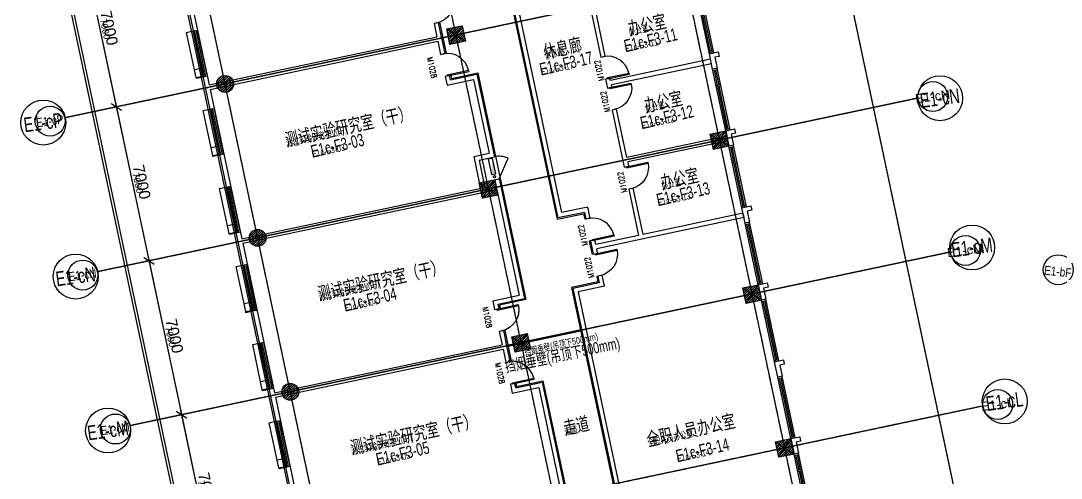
# Model space of a CAD drawing. Header units: millimetres. Extents: x -174040 to 151923, y -227569 to 142020.
# Drawn here: x -165296 to -119024, y 51767 to 72116 of the extents above; entities that cross this region are included whole.
import ezdxf
from ezdxf.enums import TextEntityAlignment as Align

# ---------------------------------------------------------------- set-up
doc = ezdxf.new("R2010")
doc.units = ezdxf.units.MM
doc.header["$LTSCALE"] = 5
for name, pattern in [('E-RG-1F$0$$0$DOTE', [2.42, 2, -0.2, 0.02, -0.2]), ('E-RG-2F$0$$2$CENTER', [2, 1.25, -0.25, 0.25, -0.25]), ('XRE2$0$HIDDEN', [0.375, 0.25, -0.125])]:
    doc.linetypes.add(name, pattern=pattern)
for name, color, linetype in [('00外装饰面', 21, 'Continuous'), ('A—墙体', 7, 'Continuous'), ('A—文字索引', 40, 'Continuous'), ('A—轴线、尺寸', 1, 'Continuous'), ('A—门窗', 135, 'Continuous'), ('E-COLS-F3$0$0S-COLS-HATCH', 8, 'Continuous'), ('E-COLS-F3$0$0S-COLS-HATCH-I', 8, 'Continuous'), ('E-COLS-F3$0$0S-COLS-LINE', 4, 'Continuous'), ('E-RG-2F$0$$0$0S-AXIS', 1, 'E-RG-2F$0$$2$CENTER'), ('E-RG-2F-300xp$0$E-RG-1F$0$A-DIMS-100', 1, 'Continuous'), ('E1-RI-3F$0$A-SYMB-DOOR', 4, 'Continuous'), ('I—平面—文字', 40, 'Continuous'), ('I—平面—文字（放大1：100）', 40, 'XRE2$0$HIDDEN'), ('I—平面—消防设施', 10, 'Continuous'), ('I—平面—装饰面层线', 192, 'Continuous'), ('I—平面—门', 22, 'Continuous'), ('I—平面—门编号', 22, 'Continuous'), ('轴线100', 1, 'Continuous')]:
    doc.layers.add(name, color=color, linetype=linetype)
doc.layers.add('E1-RI-3F$0$A-WALL', color=7, linetype='Continuous', lineweight=5)
doc.styles.add('ARIAL', font='arial.ttf')
doc.styles.add('E1-RI-3F$0$ECADI-TXT', font='simplex.shx', dxfattribs={"bigfont": 'hztxt.shx'})
doc.styles.add('XD2008', font='SIMYOU.TTF', dxfattribs={"width": 0.7})
doc.dimstyles.new('200', dxfattribs={"dimscale": 200, "dimtxt": 2.5, "dimasz": 2, "dimexe": 1, "dimexo": 1, "dimgap": 0.8, "dimtad": 1, "dimdec": 0, "dimdsep": 46, "dimtxsty": 'ARIAL', "dimblk1": 'ARCHTICK', "dimblk2": 'ARCHTICK', "dimsah": 1, "dimcen": -0.9, "dimdle": 1, "dimclrd": 256, "dimclre": 256, "dimclrt": 40, "dimaunit": 1, "dimadec": 0, "dimazin": 0, "dimtfac": 0.35, "dimtdec": 0, "dimtix": 1, "dimtmove": 2, "dimatfit": 3, "dimldrblk": 'ARCHTICK', "dimfxl": 0, "dimtvp": 0.8, "dimtolj": 1, "dimtzin": 0, "dimarcsym": 0})
doc.dimstyles.new('副本 100', dxfattribs={"dimscale": 100, "dimtxt": 2.5, "dimasz": 2, "dimexe": 1, "dimexo": 1, "dimgap": 0.8, "dimtad": 1, "dimdec": 0, "dimdsep": 46, "dimtxsty": 'ARIAL', "dimblk1": 'ARCHTICK', "dimblk2": 'ARCHTICK', "dimsah": 1, "dimcen": -0.9, "dimdle": 1, "dimclrd": 256, "dimclre": 256, "dimclrt": 40, "dimaunit": 1, "dimadec": 0, "dimazin": 0, "dimtfac": 0.35, "dimtdec": 0, "dimtix": 1, "dimtmove": 2, "dimatfit": 3, "dimldrblk": 'ARCHTICK', "dimfxl": 0, "dimtvp": 0.8, "dimtolj": 1, "dimtzin": 0, "dimarcsym": 0})
pattern_1 = [(45, (0, 0), (-53.0330086, 53.0330086), [])]

# ---------------------------------------------------------------- blocks, each defined once
blk = doc.blocks.new('_ArchTick')
at = {"color": 0, "linetype": 'ByBlock', "const_width": 0.15}
blk.add_lwpolyline([(-0.5, -0.5), (0.5, 0.5)], dxfattribs=at)
blk = doc.blocks.new('*D177')
at = {"layer": 'A—轴线、尺寸', "linetype": 'ByBlock', "lineweight": -2}
for p, q in [((-158864, 83056), (-165107, 81734)), ((-164953, 81971), (-146697, -4268)), ((-140691, -2792), (-146934, -4114))]:
    blk.add_line(p, q, dxfattribs=at)
at = {"layer": 'Defpoints', "color": 0, "linetype": 'ByBlock'}
for p in [(-158668, 83097), (-140495, -2751), (-146738, -4072)]:
    blk.add_point(p, dxfattribs=at)
at = {"layer": 'A—轴线、尺寸', "linetype": 'ByBlock', "lineweight": -2, "xscale": 400, "yscale": 400, "zscale": 400}
for p, rotation in [((-164911, 81775), 101.9526484555738), ((-146738, -4072), 281.9526484555738)]:
    blk.add_blockref('_ArchTick', p, dxfattribs=dict(at, rotation=rotation))
at = {"layer": 'A—轴线、尺寸', "color": 40, "linetype": 'ByBlock', "insert": (-155419, 38938), "char_height": 500, "attachment_point": 5, "rotation": 281.9526, "style": 'ARIAL'}
blk.add_mtext('\\A1;87750', dxfattribs=at)
blk = doc.blocks.new('*D187')
at = {"layer": 'A—轴线、尺寸', "linetype": 'ByBlock', "lineweight": -2}
for p, q in [((-153451, 55581), (-158342, 54545)), ((-158188, 54783), (-156656, 47543)), ((-152001, 48733), (-156893, 47697))]:
    blk.add_line(p, q, dxfattribs=at)
at = {"layer": 'Defpoints', "color": 0, "linetype": 'ByBlock'}
for p in [(-153255, 55622), (-151805, 48774), (-156697, 47739)]:
    blk.add_point(p, dxfattribs=at)
at = {"layer": 'A—轴线、尺寸', "linetype": 'ByBlock', "lineweight": -2, "xscale": 400, "yscale": 400, "zscale": 400}
for p, rotation in [((-158147, 54587), 101.9526484555738), ((-156697, 47739), 281.9526484555738)]:
    blk.add_blockref('_ArchTick', p, dxfattribs=dict(at, rotation=rotation))
at = {"layer": 'A—轴线、尺寸', "color": 40, "linetype": 'ByBlock', "insert": (-157016, 51249), "char_height": 500, "attachment_point": 5, "rotation": 281.9526, "style": 'ARIAL'}
blk.add_mtext('\\A1;7000', dxfattribs=at)
blk = doc.blocks.new('*D188')
at = {"layer": 'A—轴线、尺寸', "linetype": 'ByBlock', "lineweight": -2}
for p, q in [((-154901, 62429), (-159792, 61394)), ((-159638, 61631), (-158105, 54391)), ((-153451, 55581), (-158342, 54545))]:
    blk.add_line(p, q, dxfattribs=at)
at = {"layer": 'Defpoints', "color": 0, "linetype": 'ByBlock'}
for p in [(-154705, 62471), (-153255, 55622), (-158147, 54587)]:
    blk.add_point(p, dxfattribs=at)
at = {"layer": 'A—轴线、尺寸', "linetype": 'ByBlock', "lineweight": -2, "xscale": 400, "yscale": 400, "zscale": 400}
for p, rotation in [((-159596, 61435), 101.9526484555738), ((-158147, 54587), 281.9526484555738)]:
    blk.add_blockref('_ArchTick', p, dxfattribs=dict(at, rotation=rotation))
at = {"layer": 'A—轴线、尺寸', "color": 40, "linetype": 'ByBlock', "insert": (-158465, 58097), "char_height": 500, "attachment_point": 5, "rotation": 281.9526, "style": 'ARIAL'}
blk.add_mtext('\\A1;7000', dxfattribs=at)
blk = doc.blocks.new('*D189')
at = {"layer": 'A—轴线、尺寸', "linetype": 'ByBlock', "lineweight": -2}
for p, q in [((-156350, 69277), (-161242, 68242)), ((-161088, 68479), (-159555, 61239)), ((-154901, 62429), (-159792, 61394))]:
    blk.add_line(p, q, dxfattribs=at)
at = {"layer": 'Defpoints', "color": 0, "linetype": 'ByBlock'}
for p in [(-156155, 69319), (-154705, 62471), (-159596, 61435)]:
    blk.add_point(p, dxfattribs=at)
at = {"layer": 'A—轴线、尺寸', "linetype": 'ByBlock', "lineweight": -2, "xscale": 400, "yscale": 400, "zscale": 400}
for p, rotation in [((-161046, 68283), 101.9526484555738), ((-159596, 61435), 281.9526484555738)]:
    blk.add_blockref('_ArchTick', p, dxfattribs=dict(at, rotation=rotation))
at = {"layer": 'A—轴线、尺寸', "color": 40, "linetype": 'ByBlock', "insert": (-159915, 64945), "char_height": 500, "attachment_point": 5, "rotation": 281.9526, "style": 'ARIAL'}
blk.add_mtext('\\A1;7000', dxfattribs=at)
blk = doc.blocks.new('*D190')
at = {"layer": 'A—轴线、尺寸', "linetype": 'ByBlock', "lineweight": -2}
for p, q in [((-157800, 76126), (-162692, 75090)), ((-162537, 75327), (-161005, 68088)), ((-156350, 69277), (-161242, 68242))]:
    blk.add_line(p, q, dxfattribs=at)
at = {"layer": 'Defpoints', "color": 0, "linetype": 'ByBlock'}
for p in [(-157604, 76167), (-156155, 69319), (-161046, 68283)]:
    blk.add_point(p, dxfattribs=at)
at = {"layer": 'A—轴线、尺寸', "linetype": 'ByBlock', "lineweight": -2, "xscale": 400, "yscale": 400, "zscale": 400}
for p, rotation in [((-162496, 75132), 101.9526484555738), ((-161046, 68283), 281.9526484555738)]:
    blk.add_blockref('_ArchTick', p, dxfattribs=dict(at, rotation=rotation))
at = {"layer": 'A—轴线、尺寸', "color": 40, "linetype": 'ByBlock', "insert": (-161365, 71793), "char_height": 500, "attachment_point": 5, "rotation": 281.9526, "style": 'ARIAL'}
blk.add_mtext('\\A1;7000', dxfattribs=at)
blk = doc.blocks.new('E1-RI-3F$0$窗4')
at = {"layer": 'A—门窗'}
for p, q in [((10183925, -8423476), (10183925, -8420676)), ((10183925, -8420736), (10184125, -8420736)), ((10183992, -8421416), (10183992, -8420736)), ((10184058, -8421416), (10184058, -8420736)), ((10184125, -8423476), (10184125, -8420676)), ((10183925, -8421416), (10184125, -8421416)), ((10183925, -8421476), (10184125, -8421476)), ((10183992, -8423416), (10183992, -8421476)), ((10184058, -8423416), (10184058, -8421476)), ((10183925, -8423416), (10184125, -8423416))]:
    blk.add_line(p, q, dxfattribs=at)
at = {"layer": 'E1-RI-3F$0$A-WALL'}
for p, q in [((10183925, -8420676), (10184125, -8420676)), ((10183925, -8423476), (10184125, -8423476))]:
    blk.add_line(p, q, dxfattribs=at)
blk = doc.blocks.new('E1-RI-3F$0$$DORLIB2D$00000001')
for p, q in [((0.45, 0.975), (0.5, 0.975)), ((0.45, 0), (0.45, 0.975)), ((0.5, 0), (0.5, 0.975)), ((0.5, 0), (0.45, 0))]:
    blk.add_line(p, q)
blk.add_arc((0.475, 0), 0.975, 91.4693, 180)
blk = doc.blocks.new('XRE3')
at = {"layer": 'E-COLS-F3$0$0S-COLS-HATCH'}
for points in [[(11697425, -6137467), (11698110, -6137322), (11698255, -6138007), (11697570, -6138152)], [(11709147, -6142141), (11709832, -6141996), (11709977, -6142681), (11709292, -6142826)], [(11698875, -6144316), (11699560, -6144171), (11699705, -6144856), (11699020, -6145000)], [(11710597, -6148989), (11711282, -6148844), (11711427, -6149529), (11710742, -6149674)], [(11700325, -6151164), (11701010, -6151019), (11701154, -6151704), (11700470, -6151849)], [(11712047, -6155838), (11712732, -6155693), (11712877, -6156377), (11712192, -6156522)]]:
    blk.add_hatch(color=18, dxfattribs=at).paths.add_polyline_path(points)
h = blk.add_hatch(color=18, dxfattribs=at)
edge = h.paths.add_edge_path()
edge.add_arc((11687568, -6139912), 375, 0, 360)
h = blk.add_hatch(color=18, dxfattribs=at)
edge = h.paths.add_edge_path()
edge.add_arc((11689018, -6146760), 375, 0, 360)
h = blk.add_hatch(color=18, dxfattribs=at)
edge = h.paths.add_edge_path()
edge.add_arc((11690467, -6153608), 375, 0, 360)
at = {"layer": 'E-COLS-F3$0$0S-COLS-HATCH-I'}
h = blk.add_hatch(dxfattribs=at)
h.set_pattern_fill('ANSI31', color=256, scale=600, style=0)
h.set_pattern_definition(pattern_1)
h.paths.add_polyline_path([(11697425, -6137467), (11698110, -6137322), (11698255, -6138007), (11697570, -6138152)])
h = blk.add_hatch(dxfattribs=at)
h.set_pattern_fill('ANSI31', color=256, scale=600, style=0)
h.set_pattern_definition(pattern_1)
edge = h.paths.add_edge_path()
edge.add_arc((11687568, -6139912), 375, 0, 360)
h = blk.add_hatch(dxfattribs=at)
h.set_pattern_fill('ANSI31', color=256, scale=600, style=0)
h.set_pattern_definition(pattern_1)
h.paths.add_polyline_path([(11709147, -6142141), (11709832, -6141996), (11709977, -6142681), (11709292, -6142826)])
h = blk.add_hatch(dxfattribs=at)
h.set_pattern_fill('ANSI31', color=256, scale=600, style=0)
h.set_pattern_definition(pattern_1)
h.paths.add_polyline_path([(11698875, -6144316), (11699560, -6144171), (11699705, -6144856), (11699020, -6145000)])
h = blk.add_hatch(dxfattribs=at)
h.set_pattern_fill('ANSI31', color=256, scale=600, style=0)
h.set_pattern_definition(pattern_1)
edge = h.paths.add_edge_path()
edge.add_arc((11689018, -6146760), 375, 0, 360)
h = blk.add_hatch(dxfattribs=at)
h.set_pattern_fill('ANSI31', color=256, scale=600, style=0)
h.set_pattern_definition(pattern_1)
h.paths.add_polyline_path([(11710597, -6148989), (11711282, -6148844), (11711427, -6149529), (11710742, -6149674)])
h = blk.add_hatch(dxfattribs=at)
h.set_pattern_fill('ANSI31', color=256, scale=600, style=0)
h.set_pattern_definition(pattern_1)
h.paths.add_polyline_path([(11700325, -6151164), (11701010, -6151019), (11701154, -6151704), (11700470, -6151849)])
h = blk.add_hatch(dxfattribs=at)
h.set_pattern_fill('ANSI31', color=256, scale=600, style=0)
h.set_pattern_definition(pattern_1)
edge = h.paths.add_edge_path()
edge.add_arc((11690467, -6153608), 375, 0, 360)
h = blk.add_hatch(dxfattribs=at)
h.set_pattern_fill('ANSI31', color=256, scale=600, style=0)
h.set_pattern_definition(pattern_1)
h.paths.add_polyline_path([(11712047, -6155838), (11712732, -6155693), (11712877, -6156377), (11712192, -6156522)])
at = {"layer": 'Defpoints'}
for p, q in [((11697425, -6137467), (11698255, -6138007)), ((11697570, -6138152), (11698110, -6137322)), ((11709147, -6142141), (11709977, -6142681)), ((11709292, -6142826), (11709832, -6141996)), ((11698875, -6144316), (11699705, -6144856)), ((11699020, -6145000), (11699560, -6144171)), ((11710597, -6148989), (11711427, -6149529)), ((11710742, -6149674), (11711282, -6148844)), ((11700325, -6151164), (11701154, -6151704)), ((11700470, -6151849), (11701010, -6151019)), ((11712047, -6155838), (11712877, -6156377)), ((11712192, -6156522), (11712732, -6155693))]:
    blk.add_line(p, q, dxfattribs=at)
at = {"layer": 'E-COLS-F3$0$0S-COLS-LINE', "color": 255}
for points in [[(11697425, -6137467), (11698110, -6137322), (11698255, -6138007), (11697570, -6138152)], [(11709147, -6142141), (11709832, -6141996), (11709977, -6142681), (11709292, -6142826)], [(11698875, -6144316), (11699560, -6144171), (11699705, -6144856), (11699020, -6145000)], [(11710597, -6148989), (11711282, -6148844), (11711427, -6149529), (11710742, -6149674)], [(11700325, -6151164), (11701010, -6151019), (11701154, -6151704), (11700470, -6151849)], [(11712047, -6155838), (11712732, -6155693), (11712877, -6156377), (11712192, -6156522)]]:
    blk.add_lwpolyline(points, close=True, dxfattribs=at)
for centre in [(11687568, -6139912), (11689018, -6146760), (11690467, -6153608)]:
    blk.add_circle(centre, 375, dxfattribs=at)
blk = doc.blocks.new('E1-RI-3F$0$窗3')
at = {"layer": 'A—门窗'}
for p, q in [((10161298, -8419202), (10161298, -8417102)), ((10161364, -8419202), (10161364, -8417102)), ((10161431, -8419202), (10161431, -8417102)), ((10161498, -8419202), (10161498, -8417102))]:
    blk.add_line(p, q, dxfattribs=at)
at = {"layer": 'A—门窗', "color": 8}
for points in [[(10161298, -8418802), (10160998, -8418802), (10160998, -8417102), (10161298, -8417102)], [(10160998, -8419152), (10160998, -8418802), (10160998, -8418802)], [(10161298, -8419202), (10160998, -8419202), (10160998, -8419152), (10161298, -8419152)]]:
    blk.add_lwpolyline(points, dxfattribs=at)
at = {"layer": 'E1-RI-3F$0$A-WALL'}
for p, q in [((10161298, -8417102), (10161498, -8417102)), ((10161298, -8419202), (10161498, -8419202))]:
    blk.add_line(p, q, dxfattribs=at)
blk = doc.blocks.new('E1-RI-3F$0$ECADI-TAG-DOOR')
blk = doc.blocks.new('E1-RI-3F$0$XFX-BX')
blk.add_lwpolyline([(0, 0), (0, 200), (700, 200), (700, 0)], close=True)
blk.add_solid([(0, 0), (0, 0), (700, 0), (700, 200)])
blk = doc.blocks.new('*D447')
at = {"layer": 'Defpoints', "color": 0, "linetype": 'ByBlock'}
for p in [(-279185, 83617), (-261012, -2230), (-267371, -3576)]:
    blk.add_point(p, dxfattribs=at)
at = {"layer": '轴线100', "linetype": 'ByBlock', "lineweight": -2}
for p, q in [((-279283, 83596), (-285642, 82250)), ((-285565, 82369), (-267350, -3674)), ((-261110, -2251), (-267469, -3597))]:
    blk.add_line(p, q, dxfattribs=at)
at = {"layer": '轴线100', "linetype": 'ByBlock', "lineweight": -2, "xscale": 200, "yscale": 200, "zscale": 200}
for p, rotation in [((-285544, 82271), 101.9526484623874), ((-267371, -3576), 281.9526484623874)]:
    blk.add_blockref('_ArchTick', p, dxfattribs=dict(at, rotation=rotation))
at = {"layer": '轴线100', "color": 40, "linetype": 'ByBlock', "insert": (-276230, 39396), "char_height": 300, "attachment_point": 5, "rotation": 281.9526, "style": 'ARIAL'}
blk.add_mtext('\\A1;87750', dxfattribs=at)
blk = doc.blocks.new('*D457')
at = {"layer": 'Defpoints', "color": 0, "linetype": 'ByBlock'}
for p in [(-273773, 56143), (-272323, 49294), (-277214, 48259)]:
    blk.add_point(p, dxfattribs=at)
at = {"layer": '轴线100', "linetype": 'ByBlock', "lineweight": -2}
for p, q in [((-273870, 56122), (-278762, 55086)), ((-278685, 55205), (-277194, 48161)), ((-272421, 49274), (-277312, 48238))]:
    blk.add_line(p, q, dxfattribs=at)
at = {"layer": '轴线100', "linetype": 'ByBlock', "lineweight": -2, "xscale": 200, "yscale": 200, "zscale": 200}
for p, rotation in [((-278664, 55107), 101.9526484623874), ((-277214, 48259), 281.9526484623874)]:
    blk.add_blockref('_ArchTick', p, dxfattribs=dict(at, rotation=rotation))
at = {"layer": '轴线100', "color": 40, "linetype": 'ByBlock', "insert": (-277711, 51731), "char_height": 300, "attachment_point": 5, "rotation": 281.9526, "style": 'ARIAL'}
blk.add_mtext('\\A1;7000', dxfattribs=at)
blk = doc.blocks.new('*D458')
at = {"layer": 'Defpoints', "color": 0, "linetype": 'ByBlock'}
for p in [(-275222, 62991), (-273773, 56143), (-278664, 55107)]:
    blk.add_point(p, dxfattribs=at)
at = {"layer": '轴线100', "linetype": 'ByBlock', "lineweight": -2}
for p, q in [((-275320, 62970), (-280212, 61935)), ((-280135, 62053), (-278643, 55009)), ((-273870, 56122), (-278762, 55086))]:
    blk.add_line(p, q, dxfattribs=at)
at = {"layer": '轴线100', "linetype": 'ByBlock', "lineweight": -2, "xscale": 200, "yscale": 200, "zscale": 200}
for p, rotation in [((-280114, 61955), 101.9526484623874), ((-278664, 55107), 281.9526484623874)]:
    blk.add_blockref('_ArchTick', p, dxfattribs=dict(at, rotation=rotation))
at = {"layer": '轴线100', "color": 40, "linetype": 'ByBlock', "insert": (-279161, 58579), "char_height": 300, "attachment_point": 5, "rotation": 281.9526, "style": 'ARIAL'}
blk.add_mtext('\\A1;7000', dxfattribs=at)
blk = doc.blocks.new('*D459')
at = {"layer": 'Defpoints', "color": 0, "linetype": 'ByBlock'}
for p in [(-276672, 69839), (-275222, 62991), (-280114, 61955)]:
    blk.add_point(p, dxfattribs=at)
at = {"layer": '轴线100', "linetype": 'ByBlock', "lineweight": -2}
for p, q in [((-276770, 69818), (-281661, 68783)), ((-281584, 68901), (-280093, 61857)), ((-275320, 62970), (-280212, 61935))]:
    blk.add_line(p, q, dxfattribs=at)
at = {"layer": '轴线100', "linetype": 'ByBlock', "lineweight": -2, "xscale": 200, "yscale": 200, "zscale": 200}
for p, rotation in [((-281564, 68803), 101.9526484623874), ((-280114, 61955), 281.9526484623874)]:
    blk.add_blockref('_ArchTick', p, dxfattribs=dict(at, rotation=rotation))
at = {"layer": '轴线100', "color": 40, "linetype": 'ByBlock', "insert": (-280611, 65428), "char_height": 300, "attachment_point": 5, "rotation": 281.9526, "style": 'ARIAL'}
blk.add_mtext('\\A1;7000', dxfattribs=at)
blk = doc.blocks.new('*D460')
at = {"layer": 'Defpoints', "color": 0, "linetype": 'ByBlock'}
for p in [(-278122, 76687), (-276672, 69839), (-281564, 68803)]:
    blk.add_point(p, dxfattribs=at)
at = {"layer": '轴线100', "linetype": 'ByBlock', "lineweight": -2}
for p, q in [((-278220, 76667), (-283111, 75631)), ((-283034, 75750), (-281543, 68706)), ((-276770, 69818), (-281661, 68783))]:
    blk.add_line(p, q, dxfattribs=at)
at = {"layer": '轴线100', "linetype": 'ByBlock', "lineweight": -2, "xscale": 200, "yscale": 200, "zscale": 200}
for p, rotation in [((-283013, 75652), 101.9526484623874), ((-281564, 68803), 281.9526484623874)]:
    blk.add_blockref('_ArchTick', p, dxfattribs=dict(at, rotation=rotation))
at = {"layer": '轴线100', "color": 40, "linetype": 'ByBlock', "insert": (-282060, 72276), "char_height": 300, "attachment_point": 5, "rotation": 281.9526, "style": 'ARIAL'}
blk.add_mtext('\\A1;7000', dxfattribs=at)
blk = doc.blocks.new('A$C1C9D1350')
at = {"layer": '轴线100', "linetype": 'E-RG-1F$0$$0$DOTE'}
for p, q in [((-232244.1, -5110.3), (-253156.4, 93675.8)), ((-239092.3, -6560), (-260004.6, 92226.1)), ((-249364.6, -8734.6), (-270277, 90051.5)), ((-261506.2, -2079.5), (-280549.3, 87876.9)), ((-247362.8, 76043.4), (-283836.2, 68322.2)), ((-245913.1, 69195.1), (-282394.4, 61472.3)), ((-244463.4, 62346.9), (-280952.7, 54622.4)), ((-243029.5, 55495.3), (-279510.9, 47772.5))]:
    blk.add_line(p, q, dxfattribs=at)
at = {"layer": '轴线100', "linetype": 'ByBlock'}
for centre, radius in [((-245250.1, 69266.2), 666.8), ((-284507.8, 68171.5), 666.7), ((-243800.5, 62417.9), 666.7), ((-239669.8, 61562.6), 666.7), ((-283055.5, 61323.8), 666.7), ((-242366.5, 55565.2), 666.7), ((-281603.1, 54476.1), 666.7)]:
    blk.add_circle(centre, radius, dxfattribs=at)
at = {"layer": '轴线100', "color": 40, "style": 'ARIAL'}
for s, height, p in [('E1-cN', 400.08, (-245261.6, 69272.3)), ('E1-cM', 400, (-243812, 62424)), ('E1-cL', 400, (-242378, 55571.4))]:
    blk.add_text(s, height=height, rotation=7.78334, dxfattribs=at).set_placement(p, align=Align.MIDDLE_CENTER)
at = {"layer": '轴线100', "color": 40, "style": 'ARIAL', "width": 0.8}
for s, rotation, p in [('E1-cP', 7.78334, (-284519.3, 68177.6)), ('E1-cN', 7.78334, (-283066.9, 61329.9)), ('E1-bF', 354, (-239691.7, 61480.1)), ('E1-cM', 7.78334, (-281614.5, 54482.3))]:
    blk.add_text(s, height=400, rotation=rotation, dxfattribs=at).set_placement(p, align=Align.MIDDLE_CENTER)
at = {"layer": '轴线100', "linetype": 'ByBlock'}
for base, p1, p2, picture, middle in [((-267371.2, -3576.5), (-279185.4, 83617.2), (-261012.4, -2230.4), '*D447', (-276229.7, 39395.6)), ((-281563.5, 68803.5), (-278121.7, 76687.2), (-276671.9, 69839), '*D460', (-282060.3, 72275.9)), ((-280113.8, 61955.3), (-276671.9, 69839), (-275222.2, 62990.8), '*D459', (-280610.5, 65427.7)), ((-278664.1, 55107), (-275222.2, 62990.8), (-273772.5, 56142.5), '*D458', (-279160.8, 58579.4)), ((-277214.4, 48258.8), (-273772.5, 56142.5), (-272322.8, 49294.3), '*D457', (-277711.1, 51731.2))]:
    dim = blk.add_linear_dim(base=base, p1=p1, p2=p2, angle=281.95265, dimstyle='副本 100', override={"dimtxt": 3}, dxfattribs=at)
    dim.commit()
    dim.dimension.update_dxf_attribs({"geometry": picture, "text_midpoint": middle})

msp = doc.modelspace()

# ---------------------------------------------------------------- linework, layer by layer
at = {"layer": '00外装饰面', "linetype": 'ByBlock', "ltscale": 5}
msp.add_line((-159675, 80941.7), (-149801.3, 34300.2), dxfattribs=at)
at = {"layer": 'A—墙体'}
for p, q in [((-159596.7, 80958.3), (-149764.5, 34512.4)), ((-159359.7, 80804), (-156915.8, 69259.7)), ((-144304.8, 77040.3), (-141405.4, 63343.9)), ((-144067.7, 76886.1), (-141251.1, 63580.9)), ((-140012.2, 72940.3), (-139494.5, 70494.5)), ((-139298.8, 70536), (-139754.4, 72688.3)), ((-146719.5, 72031.7), (-146915.1, 71990.2)), ((-146915.1, 71990.2), (-146790.8, 71403.1)), ((-146553.8, 71249), (-146719.5, 72031.7)), ((-156915.8, 69259.7), (-146790.8, 71403.1)), ((-146429.5, 70662), (-146574.5, 71346.7)), ((-156874.4, 69064.1), (-146749.4, 71207.5)), ((-146749.4, 71207.5), (-146625.2, 70620.6)), ((-146625.2, 70620.6), (-146429.5, 70662)), ((-139494.5, 70494.5), (-139298.8, 70536)), ((-134619, 70402.3), (-139071, 69459.8)), ((-134577.6, 70206.6), (-134619, 70402.3)), ((-134577.6, 70206.6), (-139029.6, 69264.1)), ((-146222.8, 69683.6), (-146418.4, 69642.2)), ((-146418.4, 69642.2), (-146335.6, 69250.8)), ((-146335.6, 69250.8), (-145161, 69499.4)), ((-146181.3, 69487.8), (-146222.8, 69683.6)), ((-146181.3, 69487.8), (-145009.3, 69735.9)), ((-145161, 69499.4), (-144467.2, 66222)), ((-145007.4, 69736.4), (-144230.7, 66067.6)), ((-139091.7, 69557.6), (-139287.4, 69516.2)), ((-139287.4, 69516.2), (-139246, 69320.6)), ((-139071, 69459.8), (-139091.7, 69557.6)), ((-156874.4, 69064.1), (-155466.1, 62411.5)), ((-139246, 69320.6), (-139204.5, 69124.9)), ((-139204.5, 69124.9), (-139008.9, 69166.3)), ((-139008.9, 69166.3), (-139029.6, 69264.1)), ((-138801.8, 68188), (-138997.4, 68146.6)), ((-138997.4, 68146.6), (-138459, 65603)), ((-138346.1, 66035.7), (-138801.8, 68188)), ((-133894.2, 66978.1), (-138346.1, 66035.7)), ((-133852.7, 66782.5), (-138304.7, 65840)), ((-133852.7, 66782.5), (-133894.2, 66978.1)), ((-145152.2, 66077), (-144467.8, 66221.9)), ((-145152.2, 66077), (-144862.3, 64707.3)), ((-144915.2, 65922.7), (-144230.7, 66067.6)), ((-144915.2, 65922.7), (-144666.6, 64748.7)), ((-138304.7, 65840), (-138263.3, 65644.5)), ((-138459.3, 65603), (-138263.3, 65644.5)), ((-144316.5, 65027.3), (-144023.6, 65089.4)), ((-144023.6, 65089.4), (-143951.2, 64746.9)), ((-155466.1, 62411.5), (-144460.4, 64741.3)), ((-155424.7, 62215.9), (-144126.1, 64607.7)), ((-144126.1, 64607.7), (-143132, 59911.7)), ((-143951.2, 64746.9), (-142894.9, 59757.5)), ((-138056.2, 64666.1), (-138252.2, 64624.7)), ((-138251.9, 64624.7), (-137817, 62570.3)), ((-137621.3, 62611.6), (-138056.2, 64666.1)), ((-140231, 63592.5), (-141405.4, 63343.9)), ((-140076.7, 63829.6), (-141251.1, 63580.9)), ((-140231, 63592.5), (-140168.8, 63299)), ((-139973.2, 63340.4), (-140076.7, 63829.6)), ((-133169.3, 63554), (-137621.3, 62611.6)), ((-133127.9, 63358.4), (-133169.3, 63554)), ((-140168.8, 63299), (-139973.2, 63340.4)), ((-133127.9, 63358.4), (-137677.7, 62395.2)), ((-137817, 62570.3), (-139724.7, 62166.4)), ((-155424.7, 62215.9), (-154016.4, 55563.3)), ((-139766.1, 62362.1), (-139961.7, 62320.7)), ((-139961.7, 62320.7), (-139837.5, 61733.7)), ((-139724.7, 62166.4), (-139766.1, 62362.1)), ((-137675.1, 62395.8), (-139683.2, 61970.7)), ((-139837.5, 61733.7), (-139641.8, 61775.1)), ((-139641.8, 61775.1), (-139683.2, 61970.7)), ((-139434.7, 60796.7), (-139630.3, 60755.2)), ((-139630.3, 60755.2), (-139568.2, 60461.8)), ((-139331.2, 60307.6), (-139434.7, 60796.7)), ((-139568.2, 60461.8), (-140742, 60213.4)), ((-140742, 60213.4), (-138567.4, 49940.9)), ((-139331.2, 60307.6), (-140504.9, 60059.1)), ((-144305.6, 59663.3), (-143134, 59911.3)), ((-144068.5, 59509.1), (-142896.9, 59757.1)), ((-140504.9, 60059.1), (-138413.2, 50178)), ((-144305.6, 59663.3), (-144222.8, 59272)), ((-144222.8, 59272), (-144027.1, 59313.4)), ((-144027.1, 59313.4), (-144068.5, 59509.1)), ((-143820, 58335.1), (-144015.7, 58293.7)), ((-143675, 57650.3), (-143820, 58335.1)), ((-144015.7, 58293.7), (-143891.4, 57706.7)), ((-154016.4, 55563.3), (-143891.4, 57706.7)), ((-153975, 55367.6), (-143850, 57511)), ((-143850, 57511), (-143725.7, 56924)), ((-143530, 56965.4), (-143675, 57650.3)), ((-143725.7, 56924), (-143530, 56965.4)), ((-143281.5, 55791.5), (-142109.9, 56039.5)), ((-142107.9, 56039.9), (-140979.2, 50708.1)), ((-143322.9, 55987.1), (-143518.6, 55945.7)), ((-143518.6, 55945.7), (-143435.8, 55554.4)), ((-143435.8, 55554.4), (-142264.1, 55802.4)), ((-143281.5, 55791.5), (-143322.9, 55987.1)), ((-142262.2, 55802.8), (-141268.1, 51106.9)), ((-153975, 55367.6), (-152566.7, 48715))]:
    msp.add_line(p, q, dxfattribs=at)
for points in [[(-134670.8, 70646.7), (-134279.4, 70729.6), (-134238, 70533.9), (-134433.7, 70492.5), (-134330.1, 70003.3), (-134525.8, 69961.9), (-134670.8, 70646.7)], [(-133945.9, 67222.6), (-133554.6, 67305.5), (-133513.2, 67109.8), (-133708.8, 67068.4), (-133605.3, 66579.2), (-133800.9, 66537.8), (-133945.9, 67222.6)], [(-133708.8, 67068.4), (-133709.1, 67068.3)], [(-133221.1, 63798.5), (-132829.7, 63881.3), (-132788.3, 63685.7), (-132984, 63644.3), (-132880.4, 63155.1), (-133076.1, 63113.7), (-133221.1, 63798.5)], [(-132496.2, 60374.4), (-132104.9, 60457.2), (-132063.4, 60261.6), (-132259.1, 60220.1), (-132155.6, 59731), (-132351.2, 59689.6), (-132496.2, 60374.4)], [(-131771.3, 56950.3), (-131380, 57033.1), (-131338.6, 56837.5), (-131534.2, 56796), (-131430.7, 56306.9), (-131626.4, 56265.5), (-131771.3, 56950.3)], [(-131046.5, 53526.2), (-130655.1, 53609), (-130613.7, 53413.3), (-130809.4, 53371.9), (-130705.8, 52882.8), (-130901.5, 52841.3), (-131046.5, 53526.2)]]:
    msp.add_lwpolyline(points, dxfattribs=at)
at = {"layer": 'A—轴线、尺寸', "linetype": 'E-RG-1F$0$$0$DOTE'}
for p, q in [((-121569.4, 40864.5), (-132816, 93991.7)), ((-138788.1, -12995.3), (-160192.7, 88116.1)), ((-126861.3, 75519.9), (-163318.8, 67802.1)), ((-125411.6, 68671.6), (-161877.1, 60952.1)), ((-123961.9, 61823.4), (-160435.3, 54102.2)), ((-122512.2, 54975.2), (-158993.6, 47252.3))]:
    msp.add_line(p, q, dxfattribs=at)
at = {"layer": 'A—轴线、尺寸', "linetype": 'ByBlock'}
for p, q in [((-156210.9, 69306.8), (-163318.8, 67802.1)), ((-154761.2, 62458.5), (-161877.1, 60952.1)), ((-156035.1, 55033.7), (-160435.3, 54102.2))]:
    msp.add_line(p, q, dxfattribs=at)
for centre in [(-124411.6, 68671.6), (-164296, 67588.8), (-122983.6, 62030.5), (-162854.2, 60738.9), (-121533.8, 55182.3), (-161412.5, 53889)]:
    msp.add_circle(centre, 1000, dxfattribs=at)
at = {"layer": 'E-RG-2F$0$$0$0S-AXIS', "linetype": 'E-RG-2F$0$$2$CENTER', "ltscale": 200}
msp.add_line((-128417.6, 39414.8), (-139647.5, 92462.6), dxfattribs=at)
at = {"layer": 'E-RG-2F-300xp$0$E-RG-1F$0$A-DIMS-100', "ltscale": 3}
for p, q in [((-156210.9, 69306.8), (-163319, 67802)), ((-154761.2, 62458.5), (-161877.2, 60952.1)), ((-156035.1, 55033.7), (-160435.5, 54102.2))]:
    msp.add_line(p, q, dxfattribs=at)
at = {"layer": 'I—平面—消防设施', "const_width": 100}
msp.add_lwpolyline([(-143674.9, 57649.7), (-140351, 58353.4)], dxfattribs=at)
at = {"layer": 'I—平面—消防设施'}
msp.add_circle((-144226.6, 65185.1), 50, dxfattribs=at)
at = {"layer": 'I—平面—装饰面层线'}
for p, q in [((-146719.5, 72031.7), (-146670.5, 72042)), ((-146429.5, 70662), (-146380.6, 70672.4)), ((-146222.8, 69683.6), (-146173.5, 69694)), ((-140168.8, 63299), (-140217.8, 63288.6)), ((-139961.7, 62320.7), (-140010.7, 62310.3)), ((-140010.7, 62310.3), (-139886.4, 61723.3)), ((-139837.5, 61733.7), (-139886.4, 61723.3)), ((-139630.3, 60755.2), (-139679.3, 60744.9)), ((-144027.1, 59313.4), (-143978.2, 59323.8)), ((-143820, 58335.1), (-143771.1, 58345.4)), ((-143530, 56965.4), (-143481.1, 56975.8)), ((-143322.9, 55987.1), (-143274, 55997.5))]:
    msp.add_line(p, q, dxfattribs=at)
for points in [[(-143629.7, 77234.3), (-144364.1, 77078.9), (-141443.9, 63284.6), (-140269.5, 63533.2), (-140217.8, 63288.6)], [(-146672.9, 72053.4), (-146380.6, 70672.4)], [(-146173.5, 69694), (-146142.4, 69547.2), (-144970.8, 69795.2), (-142835.6, 59718.9), (-144009.2, 59470.5), (-143978.2, 59323.8)], [(-139679.3, 60744.9), (-139627.5, 60500.4), (-140801.3, 60251.9), (-138606, 49881.7), (-137448.4, 50126.7), (-137375.9, 49784.3)], [(-143771.1, 58345.4), (-143481.1, 56975.8)], [(-143274, 55997.5), (-143243, 55850.7), (-142071.3, 56098.7), (-139936.2, 46022.5), (-141109.8, 45774), (-141078.7, 45627.3)]]:
    msp.add_lwpolyline(points, dxfattribs=at)
at = {"layer": 'I—平面—门'}
msp.add_line((-144023.6, 65089.4), (-143619.4, 66004), dxfattribs=at)
msp.add_arc((-144023.6, 65089.4), 1000, 66.15785, 101.95274, dxfattribs=at)

# ---------------------------------------------------------------- block references
at = {"layer": 'A—墙体', "rotation": 11.95264847858502}
for name, p in [('E1-RI-3F$0$窗4', (-11842328.3, 6202370.5)), ('E1-RI-3F$0$窗3', (-11841829.7, 6201838)), ('E1-RI-3F$0$窗4', (-11841603.5, 6198946.4)), ('E1-RI-3F$0$窗3', (-11841094.5, 6198365)), ('E1-RI-3F$0$窗4', (-11840878.6, 6195522.3)), ('E1-RI-3F$0$窗3', (-11840359.3, 6194891.9)), ('E1-RI-3F$0$窗4', (-11840153.8, 6192098.1)), ('E1-RI-3F$0$窗3', (-11839624.1, 6191418.9)), ('E1-RI-3F$0$窗4', (-11839428.9, 6188674)), ('E1-RI-3F$0$窗3', (-11838888.9, 6187945.9)), ('E1-RI-3F$0$窗4', (-11838704, 6185249.9)), ('E1-RI-3F$0$窗3', (-11838153.7, 6184472.8)), ('E1-RI-3F$0$窗4', (-11837979.2, 6181825.8))]:
    msp.add_blockref(name, p, dxfattribs=at)
at = {"layer": 'A—门窗'}
msp.add_blockref('XRE3', (-11843778.7, 6209218.7), dxfattribs=at)
at = {"layer": 'I—平面—消防设施', "xscale": -1, "rotation": 101.9526484756937}
msp.add_blockref('E1-RI-3F$0$XFX-BX', (-144318, 65997), dxfattribs=at)
at = {"layer": 'I—平面—门'}
for p, xscale, yscale, zscale, rotation in [((-146920.8, 72500.1), -999.9999999999952, 999.9999999999952, -999.9999999999952, 281.9526484769482), ((-146424.2, 70152.1), 1000, 1000, -1000, 281.9526484769593), ((-139293.1, 70026.1), 999.9999999999995, 1000, 1000, 281.9526484770147), ((-139003.1, 68656.4), -1000.000000000002, 1000.000000000002, -1000.000000000002, 281.9526484770285), ((-138258, 65134.5), -1000.000000000002, 1000.000000000002, 1000.000000000002, 281.9526484774398), ((-139967.5, 62830.5), 999.9999999999993, 999.9999999999993, -999.9999999999994, 281.9526484768522), ((-139636.1, 61265.2), -999.9999999999995, 1000, 1000, 281.9526484755648), ((-144021.4, 58803.5), -999.9999999999953, 999.9999999999952, -999.9999999999952, 281.9526484769483), ((-143524.3, 56455.6), 1000, 1000, -1000, 281.9526484769593)]:
    msp.add_blockref('E1-RI-3F$0$$DORLIB2D$00000001', p, dxfattribs=dict(at, xscale=xscale, yscale=yscale, zscale=zscale, rotation=rotation))
at = {"layer": 'I—平面—门编号'}
ref = msp.add_blockref('E1-RI-3F$0$ECADI-TAG-DOOR', (-138883.4, 70773.3), dxfattribs=dict(at, xscale=100.0000000022703, yscale=100.0000000022703, zscale=100.0000000022703, rotation=102.0629955413716))
ref.add_attrib('门窗主编号1', 'M1022', dxfattribs={"layer": 'E1-RI-3F$0$A-SYMB-DOOR', "height": 250, "rotation": 102.063, "style": 'E1-RI-3F$0$ECADI-TXT', "width": 0.7}).set_placement((-139547.7, 70396.2), align=Align.RIGHT)
ref = msp.add_blockref('E1-RI-3F$0$ECADI-TAG-DOOR', (-147697.9, 69170.4), dxfattribs=dict(at, xscale=100.0000000022704, yscale=100.0000000022704, zscale=100.0000000022704, rotation=281.9731040338612))
ref.add_attrib('门窗主编号1', 'M1028', dxfattribs={"layer": 'E1-RI-3F$0$A-SYMB-DOOR', "height": 250, "rotation": 281.9731, "style": 'E1-RI-3F$0$ECADI-TXT', "width": 0.7}).set_placement((-147033, 69546.4), align=Align.RIGHT)
ref = msp.add_blockref('E1-RI-3F$0$ECADI-TAG-DOOR', (-138614.5, 69387.9), dxfattribs=dict(at, xscale=100.0000000022703, yscale=100.0000000022703, zscale=100.0000000022703, rotation=102.0629955413716))
ref.add_attrib('门窗主编号1', 'M1022', dxfattribs={"layer": 'E1-RI-3F$0$A-SYMB-DOOR', "height": 250, "rotation": 102.063, "style": 'E1-RI-3F$0$ECADI-TXT', "width": 0.7}).set_placement((-139278.8, 69010.8), align=Align.RIGHT)
ref = msp.add_blockref('E1-RI-3F$0$ECADI-TAG-DOOR', (-137856.2, 65805.8), dxfattribs=dict(at, xscale=100.0000000022703, yscale=100.0000000022703, zscale=100.0000000022703, rotation=102.0629955413716))
ref.add_attrib('门窗主编号1', 'M1022', dxfattribs={"layer": 'E1-RI-3F$0$A-SYMB-DOOR', "height": 250, "rotation": 102.063, "style": 'E1-RI-3F$0$ECADI-TXT', "width": 0.7}).set_placement((-138520.5, 65428.7), align=Align.RIGHT)
ref = msp.add_blockref('E1-RI-3F$0$ECADI-TAG-DOOR', (-139610.2, 63446.9), dxfattribs=dict(at, xscale=100.0000000022703, yscale=100.0000000022703, zscale=100.0000000022703, rotation=102.0629955413716))
ref.add_attrib('门窗主编号1', 'M1022', dxfattribs={"layer": 'E1-RI-3F$0$A-SYMB-DOOR', "height": 250, "rotation": 102.063, "style": 'E1-RI-3F$0$ECADI-TXT', "width": 0.7}).set_placement((-140274.5, 63069.8), align=Align.RIGHT)
ref = msp.add_blockref('E1-RI-3F$0$ECADI-TAG-DOOR', (-139323.7, 62006.6), dxfattribs=dict(at, xscale=100.0000000022703, yscale=100.0000000022703, zscale=100.0000000022703, rotation=102.0629955413716))
ref.add_attrib('门窗主编号1', 'M1022', dxfattribs={"layer": 'E1-RI-3F$0$A-SYMB-DOOR', "height": 250, "rotation": 102.063, "style": 'E1-RI-3F$0$ECADI-TXT', "width": 0.7}).set_placement((-139987.9, 61629.4), align=Align.RIGHT)
ref = msp.add_blockref('E1-RI-3F$0$ECADI-TAG-DOOR', (-145236.4, 58054.3), dxfattribs=dict(at, xscale=100.0000000022704, yscale=100.0000000022704, zscale=100.0000000022704, rotation=281.9731040338612))
ref.add_attrib('门窗主编号1', 'M1028', dxfattribs={"layer": 'E1-RI-3F$0$A-SYMB-DOOR', "height": 250, "rotation": 281.9731, "style": 'E1-RI-3F$0$ECADI-TXT', "width": 0.7}).set_placement((-144571.5, 58430.4), align=Align.RIGHT)
ref = msp.add_blockref('E1-RI-3F$0$ECADI-TAG-DOOR', (-144676, 55570.2), dxfattribs=dict(at, xscale=100.0000000022704, yscale=100.0000000022704, zscale=100.0000000022704, rotation=281.9731040338612))
ref.add_attrib('门窗主编号1', 'M1028', dxfattribs={"layer": 'E1-RI-3F$0$A-SYMB-DOOR', "height": 250, "rotation": 281.9731, "style": 'E1-RI-3F$0$ECADI-TXT', "width": 0.7}).set_placement((-144011.1, 55946.3), align=Align.RIGHT)
at = {"layer": '轴线100'}
msp.add_blockref('A$C1C9D1350', (120517.4, -520.6), dxfattribs=at)

# ---------------------------------------------------------------- texts
at = {"layer": 'A—文字索引', "style": 'ARIAL', "width": 0.7}
for s, p in [('E1-cN', (-124420.2, 68676.2)), ('E1-cP', (-164304.6, 67593.4)), ('E1-cM', (-122992.2, 62035.1)), ('E1-cN', (-162862.8, 60743.5)), ('E1-cL', (-121542.4, 55186.9)), ('E1-cM', (-161421.1, 53893.6))]:
    msp.add_text(s, height=650, rotation=7.78334, dxfattribs=at).set_placement(p, align=Align.MIDDLE_CENTER)
at = {"layer": 'I—平面—文字', "linetype": 'ByBlock', "style": 'XD2008', "width": 0.7}
for s, height, rotation, p in [('办公室', 600, 12.44558, (-138222.6, 71460.5, 0)), ('E1c-F3-11', 550, 13.2948, (-138393.4, 70715.6)), ('休息廊', 600, 12.44558, (-141976.4, 70422.4, 0)), ('E1c-F3-17', 550, 13.2948, (-142147.1, 69677.4)), ('办公室', 600, 12.44558, (-137497.8, 68036.4, 0)), ('测试实验研究室（干）', 600, 12.44558, (-153460.7, 66516.2, 0)), ('E1c-F3-12', 550, 13.2948, (-137668.5, 67291.5)), ('E1c-F3-03', 550, 13.2948, (-152320, 66023.8)), ('办公室', 600, 12.44558, (-136772.9, 64612.3, 0)), ('E1c-F3-13', 550, 13.2948, (-136943.7, 63867.4)), ('测试实验研究室（干）', 600, 12.44558, (-152010.9, 59668, 0)), ('E1c-F3-04', 550, 13.2948, (-150870.3, 59175.6)), (' 挡烟垂壁(吊顶下500mm)', 500, 11.84568, (-143843.3, 56448.2, 0)), ('测试实验研究室（干）', 600, 12.44558, (-150561.2, 52819.7, 0)), ('全职人员办公室', 600, 12.44558, (-137387.8, 53184.2, 0)), ('走道', 600, 12.44558, (-141086.5, 53692.6, 0)), ('E1c-F3-05', 550, 13.2948, (-149420.6, 52327.4)), ('E1c-F3-14', 550, 13.2948, (-136085.4, 52474.6))]:
    msp.add_text(s, height=height, rotation=rotation, dxfattribs=at).set_placement(p)
at = {"layer": 'I—平面—文字（放大1：100）', "linetype": 'ByBlock', "style": 'XD2008', "width": 0.7}
for s, p in [('办公室', (-138222.6, 71460.5, 0)), ('E1c-F3-11', (-138393.4, 70715.6)), ('休息廊', (-141976.4, 70422.4, 0)), ('E1c-F3-17', (-142147.1, 69677.4)), ('办公室', (-137497.8, 68036.4, 0)), ('E1c-F3-12', (-137668.5, 67291.5)), ('测试实验研究室（干）', (-153460.7, 66516.2, 0)), ('E1c-F3-03', (-152320, 66023.8)), ('办公室', (-136772.9, 64612.3, 0)), ('E1c-F3-13', (-136943.7, 63867.4)), ('测试实验研究室（干）', (-152010.9, 59668, 0)), ('E1c-F3-04', (-150870.3, 59175.6)), (' 挡烟垂壁(吊顶下500mm)', (-142952.9, 57205.4, 0)), ('测试实验研究室（干）', (-150561.2, 52819.7, 0)), ('走道', (-141086.5, 53692.6, 0)), ('全职人员办公室', (-137387.8, 53184.2, 0)), ('E1c-F3-05', (-149420.6, 52327.4)), ('E1c-F3-14', (-136085.4, 52474.6))]:
    msp.add_text(s, height=300, rotation=12.44558, dxfattribs=at).set_placement(p)

# ---------------------------------------------------------------- dimensions: what is measured, and where the dimension line sits
at = {"layer": 'A—轴线、尺寸', "linetype": 'ByBlock'}
for base, p1, p2, picture, middle in [((-146738.2, -4072.2), (-158668.1, 83097), (-140495.1, -2750.5), '*D177', (-155418.6, 38937.6)), ((-161046.2, 68283.3), (-157604.3, 76167.1), (-156154.6, 69318.8), '*D190', (-161364.8, 71793.5)), ((-159596.5, 61435.1), (-156154.6, 69318.8), (-154704.9, 62470.6), '*D189', (-159915, 64945.2)), ((-158146.7, 54586.9), (-154704.9, 62470.6), (-153255.2, 55622.4), '*D188', (-158465.3, 58097)), ((-156697, 47738.6), (-153255.2, 55622.4), (-151805.4, 48774.1), '*D187', (-157015.6, 51248.8))]:
    dim = msp.add_linear_dim(base=base, p1=p1, p2=p2, angle=281.95265, dimstyle='200', dxfattribs=at)
    dim.commit()
    dim.dimension.update_dxf_attribs({"geometry": picture, "text_midpoint": middle})

doc.saveas('drawing.dxf')
